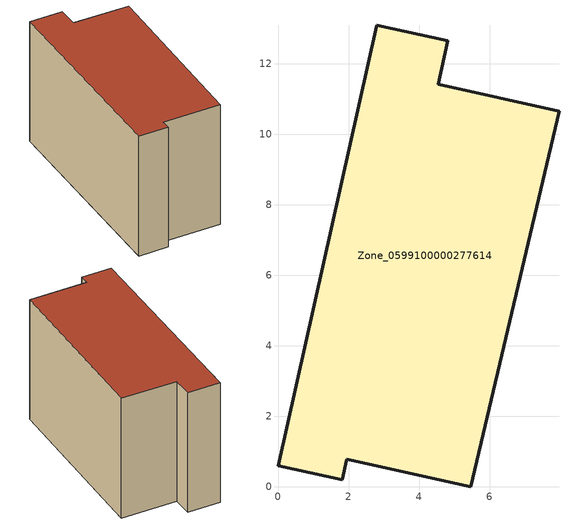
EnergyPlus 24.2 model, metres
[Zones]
Zone_0599100000277614
 floor ground (C_G): 1.82,0.2 0,0.6 2.8,13.09 4.82,12.65 4.55,11.42 7.97,10.65 5.46,0 1.95,0.78 z0
 wall outside (C_F): 0,0.6 1.82,0.2 1.95,0.78 5.46,0 7.97,10.65 4.55,11.42 4.82,12.65 2.8,13.09 0,0.6 z0:8.05
 roof outside (C_R): 4.82,12.65 2.8,13.09 0,0.6 1.82,0.2 1.95,0.78 5.46,0 7.97,10.65 4.55,11.42 z8.05
[BUILDING]
Pand.0599100000277614: North Axis=0; Terrain=City; Loads Convergence Tolerance Value=0.04; Temperature Convergence Tolerance Value=0.4; Solar Distribution=FullExterior; Maximum Number of Warmup Days=25; Minimum Number of Warmup Days=1
[Site:Location]
Rotterdam.The.Hague.AP_ZH_NLD Design_Conditions: Latitude=51.96; Longitude=4.45; Time Zone=1; Elevation=-4.5
[SITE:GROUNDTEMPERATURE:BUILDINGSURFACE]
18, 18, 18, 18, 18, 18, 18, 18, 18, 18, 18, 18
[MATERIAL] Thermal Absorptance=0.9; Solar Absorptance=0.7; Visible Absorptance=0.7
Name | Roughness | Thickness | Conductivity | Density | Specific Heat
G.TI.1975-1991 | MediumSmooth | 0.15 | 0.288461 | 540 | 1210
F.TI.1975-1991 | Rough | 0.3 | 0.230769 | 1920 | 840
R.TI.1975-1991 | MediumRough | 0.2 | 0.153846 | 1500 | 1000
[CONSTRUCTION]
C_G: G.TI.1975-1991
C_F: F.TI.1975-1991
C_R: R.TI.1975-1991
[ZONE]
Zone_0599100000277614: Type=1; Multiplier=1; Ceiling Height=Autocalculate; Volume=Autocalculate; Floor Area=autocalculate; Part of Total Floor Area=Yes
[ZONEINFILTRATION:DESIGNFLOWRATE]
Infil_Zone_0599100000277614: Zone or ZoneList or Space or SpaceList=Zone_0599100000277614; Schedule=AlwaysOn; Design Flow Rate Calculation Method=Flow/Area; Flow Rate per Floor Area=0.003; Constant Term Coefficient=1; Temperature Term Coefficient=0; Velocity Term Coefficient=0; Velocity Squared Term Coefficient=0
[HVACTEMPLATE:ZONE:IDEALLOADSAIRSYSTEM]
Zone_0599100000277614: Maximum Heating Supply Air Temperature=50; Minimum Cooling Supply Air Temperature=13; Maximum Heating Supply Air Humidity Ratio=0.0156; Minimum Cooling Supply Air Humidity Ratio=0.0077; Heating Limit=NoLimit; Cooling Limit=NoLimit; Dehumidification Control Type=ConstantSensibleHeatRatio; Cooling Sensible Heat Ratio=0.7; Dehumidification Setpoint=60; Humidification Control Type=None; Humidification Setpoint=30; Outdoor Air Method=None; Outdoor Air Flow Rate per Person=0.00944; Outdoor Air Flow Rate per Zone Floor Area=0; Outdoor Air Flow Rate per Zone=0; Demand Controlled Ventilation Type=None; Outdoor Air Economizer Type=NoEconomizer; Heat Recovery Type=None; Sensible Heat Recovery Effectiveness=0.7; Latent Heat Recovery Effectiveness=0.65
[ZONECONTROL:THERMOSTAT]
ThermostatControl_Zone_0599100000277614: Zone or ZoneList=Zone_0599100000277614; Control Type Schedule=DualSetpointControlType; Control 1=Thermostat_Zone_0599100000277614; Temperature Difference Between Cutout And Setpoint=0
[THERMOSTATSETPOINT:DUALSETPOINT]
Thermostat_Zone_0599100000277614: Heating Setpoint Temperature Schedule=HeatingSetpoint_Zone_0599100000277614; Cooling Setpoint Temperature Schedule=CoolingSetpoint_Zone_0599100000277614
[SCHEDULE:COMPACT]
HeatingSetpoint_Zone_0599100000277614: Through: 12/31, For: AllDays, Until: 24:00, 21
CoolingSetpoint_Zone_0599100000277614: Through: 12/31, For: AllDays, Until: 24:00, 24
DualSetpointControlType: Through: 12/31, For: AllDays, Until: 24:00, 4
AlwaysOn: Through: 12/31, For: AllDays, Until: 24:00, 1
